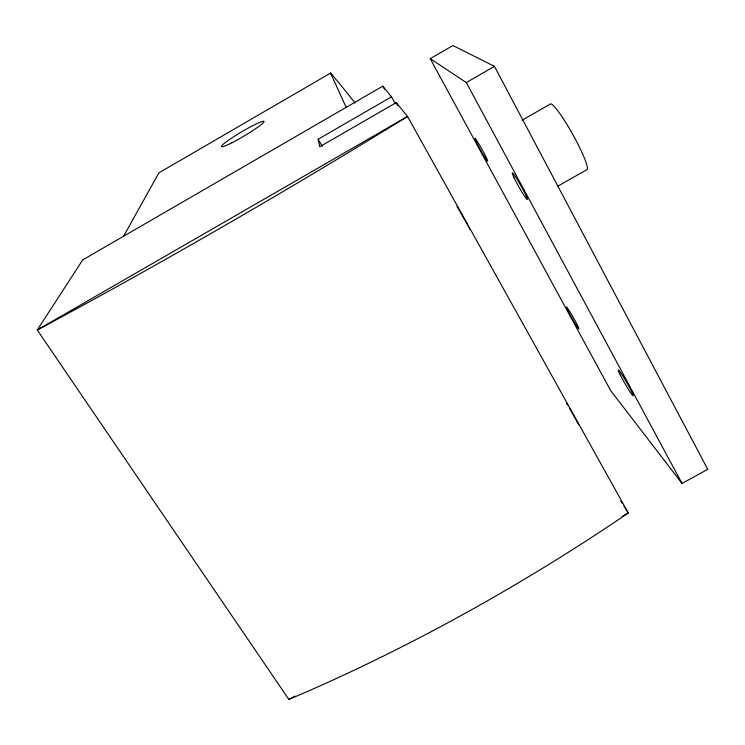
<?xml version="1.0" encoding="UTF-8"?>
<svg xmlns="http://www.w3.org/2000/svg" width="745" height="745" viewBox="0 0 745 745"><rect width="100%" height="100%" fill="white"/><g stroke="black" fill="none" stroke-linecap="round" stroke-linejoin="round"><path stroke-width="1.12" d="M123.623 236.202L158.89 172.868L330.575 73.075A693.232 606.793 18.3 0 1 355.002 103.015M391.507 96.822L382.79 86.15L82.723 259.893L37.25 329.988L288.864 699.443A641.799 197.667 -30.8 0 0 628.277 512.988L407.534 116.462L396.219 102.596L319.782 146.746L318.134 139.241L391.507 96.822L395.325 103.676M430.219 58.687L452.895 45.557L494.438 66.352L707.75 469.331L682.038 483.449L610.63 390.538L430.219 58.687L466.314 82.565L682.038 483.449M466.314 82.565L494.438 66.352M522.189 120.168L550.192 104.123A37.585 4.721 60.9 0 1 572.3 133.606A37.585 4.721 60.9 0 1 586.948 169.637L557.94 186.12M288.864 699.443L294.983 696.081M622.159 516.35L628.277 512.988L623.956 506.134M620.864 501.236L622.103 503.201M456.918 206.346L458.138 208.349M566.694 403.418L567.634 404.991M458.669 209.243L459.73 211.04M460.196 211.841L465.55 221.237M318.134 139.241L322.231 146.281M569.348 407.897L578.716 424.724M332.298 76.102L330.575 73.075L346.155 107.364M396.219 102.596L397.849 105.529M382.79 86.15L384.495 89.195M466.007 222.057L468.4 226.452M468.922 227.402L470.086 229.628M407.534 116.462L37.25 329.988A688.529 63.353 -30.6 0 0 407.534 116.462M231.835 142.789A24.743 2.431 -30.6 0 0 264.047 121.565A24.743 2.431 -30.6 0 0 232.291 137.639A24.743 2.431 -30.6 0 0 231.835 142.789M476.577 142.593A12.982 0.81 60.8 0 0 487.398 161.013A12.982 0.81 60.8 0 0 480.031 145.936A12.982 0.81 60.8 0 0 476.577 142.593M568.584 312.053A12.432 0.745 60.3 0 0 578.763 328.769A12.432 0.745 60.3 0 0 570.679 313.114A12.432 0.745 60.3 0 0 568.584 312.053M513.817 177.208A15.403 1.155 60.7 0 0 526.864 199.315A15.403 1.155 60.7 0 0 518.688 181.938A15.403 1.155 60.7 0 0 513.817 177.208M620.408 375.229A14.77 1.034 60 0 0 632.915 395.567A14.77 1.034 60 0 0 623.928 377.78A14.77 1.034 60 0 0 620.408 375.229"/></g></svg>
